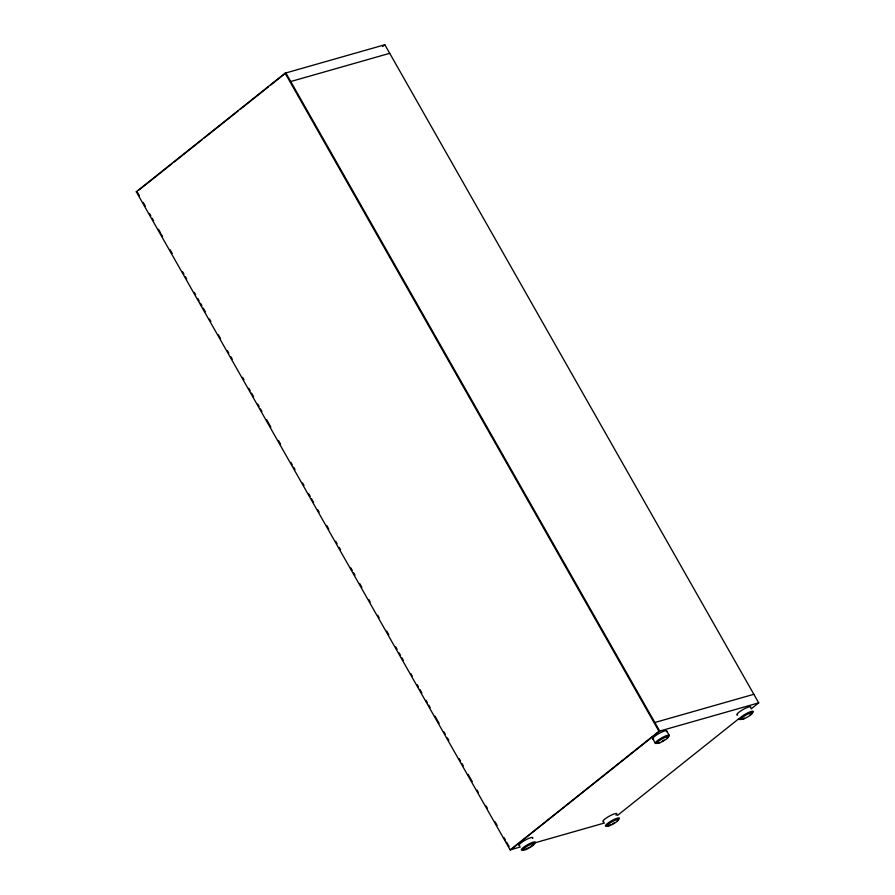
<?xml version="1.0" encoding="UTF-8"?>
<svg xmlns="http://www.w3.org/2000/svg" width="895" height="895" viewBox="0 0 895 895"><rect width="100%" height="100%" fill="white"/><g stroke="black" fill="none" stroke-linecap="round" stroke-linejoin="round"><path stroke-width="1.34" d="M520.264 847.006L510.15 849.881L136.286 191.765L285.113 73.166L384.85 44.75L758.714 702.866L751.106 708.918M139.206 189.829L171.795 163.852M173.977 162.118L202.214 139.609M204.384 137.886L238.059 111.047M240.229 109.313L268.478 86.804M270.648 85.07L285.863 72.954L659.716 731.07L510.9 849.668M382.68 46.484L384.85 44.75M510.15 849.881L658.966 731.282L758.714 702.866M617.494 815.401L739.158 718.45M290.73 81.523L389.717 53.32M136.286 191.765L137.036 191.552L139.475 195.837M654.849 722.5L753.836 694.296M533.644 843.191L604.539 822.986M666.786 731.07L669.326 735.522M285.113 73.166L658.966 731.282M652.724 738.666L655.252 743.118M143.245 202.483L145.359 206.197M149.487 213.48L150.875 215.908M152.217 218.268L153.627 220.763M158.46 229.265L160.529 232.901M161.178 234.054L162.566 236.481M170.151 249.839L172.22 253.486M182.569 271.7L183.978 274.172M185.321 276.555L186.731 279.039M194.293 292.341L195.669 294.768M197.761 298.46L199.149 300.888M200.502 303.271L201.901 305.743M203.254 308.126L205.324 311.762M209.464 319.045L210.873 321.518M218.436 334.831L220.528 338.523M227.397 350.616L228.796 353.089M230.854 356.691L232.252 359.152M242.579 377.332L243.977 379.793M248.799 388.296L250.175 390.723M251.54 393.118L253.632 396.787M257.76 404.07L259.147 406.498M260.512 408.903L261.899 411.353M266.732 419.856L270.872 427.139M278.446 440.474L280.515 444.121M290.864 462.335L292.251 464.773M293.616 467.19L295.003 469.629M302.588 482.976L303.964 485.403M308.797 493.895L310.173 496.333M311.55 498.761L313.619 502.408M317.759 509.68L319.146 512.119M326.731 525.466L328.801 529.113M335.692 541.251L337.079 543.679M339.138 547.315L340.525 549.754M350.862 567.956L352.25 570.395M353.626 572.811L355.002 575.239M359.835 583.741L361.904 587.4M368.796 599.516L370.183 601.966M377.757 615.301L379.156 617.751M386.729 631.087L388.81 634.745M395.691 646.861L397.067 649.289M399.136 652.936L400.535 655.397M401.9 657.791L403.298 660.253M410.861 673.577L412.259 676.038M417.092 684.53L418.468 686.957M419.822 689.351L421.914 693.032M426.054 700.315L427.441 702.743M428.794 705.137L430.171 707.565M435.026 716.101L437.096 719.748M437.756 720.922L439.132 723.35M443.965 731.841L445.374 734.314M447.41 737.916L448.82 740.389M459.135 758.546L460.545 761.03M461.898 763.401L463.274 765.829M468.096 774.332L472.236 781.615M477.102 790.173L478.478 792.601M486.063 805.959L487.451 808.386M495.036 821.744L497.105 825.38M503.963 837.463L505.339 839.89M506.637 842.173L509.076 846.457M519.738 845.797A8.044 1.577 -29.6 0 1 524.884 840.327A8.044 1.577 -29.6 0 1 532.614 838.402M523.396 850.015A8.044 1.577 -29.6 0 1 522.948 847.822A8.044 1.577 -29.6 0 1 532.368 842.419A8.044 1.577 -29.6 0 1 534.449 843.672M533.342 844.645A8.044 1.577 -29.6 0 1 530.187 846.804M528.374 847.856A8.044 1.577 -29.6 0 1 524.85 849.512M737.704 715.105A8.044 1.577 -29.6 0 1 742.85 709.645A8.044 1.577 -29.6 0 1 750.592 707.721M744.517 718.092A8.044 1.577 -29.6 0 1 740.221 717.779A8.044 1.577 -29.6 0 1 751.285 711.424A8.044 1.577 -29.6 0 1 749.853 715.027M653.674 739.057A8.044 1.577 -29.6 0 1 658.821 733.587A8.044 1.577 -29.6 0 1 666.551 731.662M658.787 742.772A8.044 1.577 -29.6 0 1 656.516 741.407A8.044 1.577 -29.6 0 1 666.797 735.511A8.044 1.577 -29.6 0 1 667.278 737.905M664.124 740.064A8.044 1.577 -29.6 0 1 662.311 741.116M603.767 821.856A8.044 1.577 -29.6 0 1 609.831 815.871A8.044 1.577 -29.6 0 1 615.95 815.267M610.58 824.832A8.044 1.577 -29.6 0 1 606.004 824.81A8.044 1.577 -29.6 0 1 616.398 818.477A8.044 1.577 -29.6 0 1 617.371 820.704M614.216 822.863A8.044 1.577 -29.6 0 1 612.404 823.915M525.947 849.5A6.422 1.253 -29.6 0 0 534.36 843.716A6.422 1.253 -29.6 0 0 525.924 847.028A6.422 1.253 -29.6 0 0 525.947 849.5M743.913 718.819A6.422 1.253 -29.6 0 0 752.326 713.035A6.422 1.253 -29.6 0 0 743.89 716.347A6.422 1.253 -29.6 0 0 743.913 718.819M659.884 742.76A6.422 1.253 -29.6 0 0 668.296 736.977A6.422 1.253 -29.6 0 0 659.861 740.288A6.422 1.253 -29.6 0 0 659.884 742.76M609.976 825.559A6.422 1.253 -29.6 0 0 618.389 819.775A6.422 1.253 -29.6 0 0 609.954 823.087A6.422 1.253 -29.6 0 0 609.976 825.559"/></g></svg>
